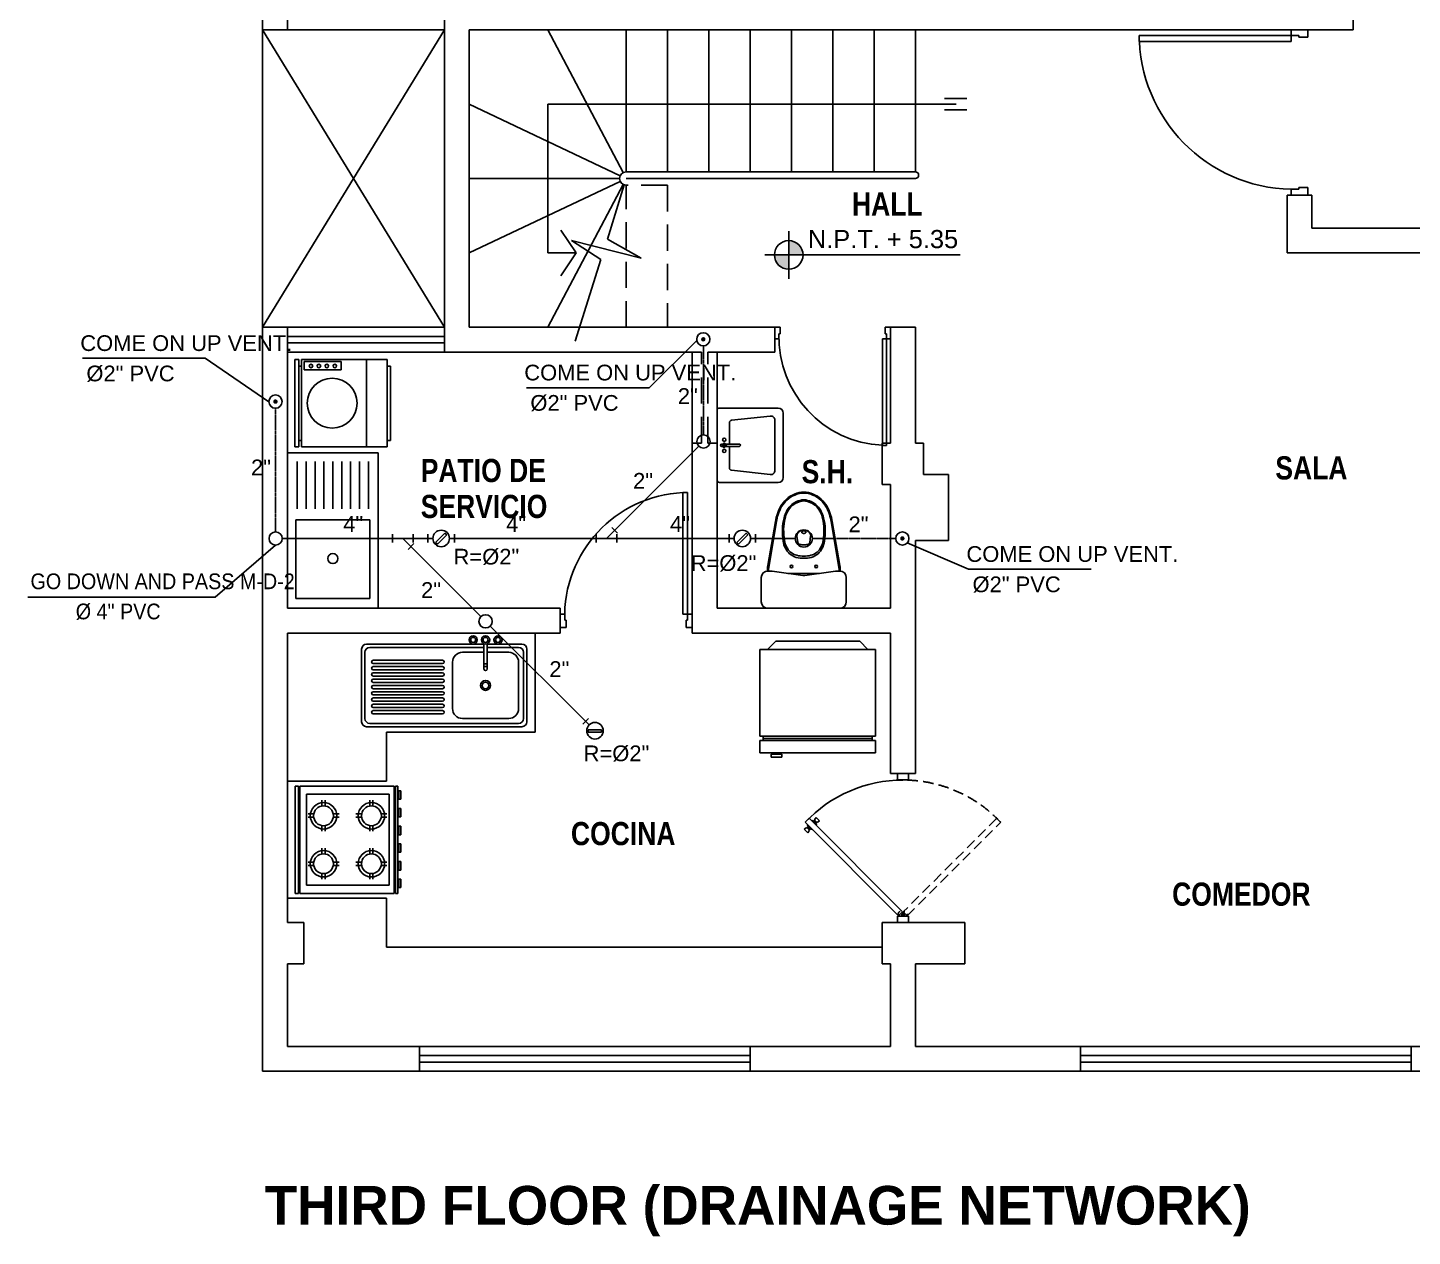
# Model space of a CAD drawing. Header units: millimetres. Extents: x -249630 to 95394, y -188036 to 109963.
# Drawn here: x -206317 to -189559, y -115926 to -101304 of the extents above; entities that cross this region are included whole.
import ezdxf

# ---------------------------------------------------------------- set-up
doc = ezdxf.new("R2010")
doc.units = ezdxf.units.MM
doc.linetypes.add('DASHED2', pattern=[9.525, 6.35, -3.175])
doc.linetypes.add('HIDDEN', pattern=[9.525, 6.35, -3.175])
for name, color, linetype in [('00-DESAGUE', 6, 'Continuous'), ('CASCO', 5, 'Continuous'), ('TITULOS', 180, 'Continuous')]:
    doc.layers.add(name, color=color, linetype=linetype)
doc.styles.add('LEROY 100', font='arial.ttf', dxfattribs={"height": 0.1})
doc.styles.add('NIVEL', font='arial.ttf', dxfattribs={"width": 1.1, "height": 0.15})
doc.styles.add('ST2', font='arial.ttf')
doc.styles.add('SUBTITULOS(E)', font='swisscbi.ttf', dxfattribs={"oblique": 15, "height": 0.2})
doc.styles.add('TITULOS(E)', font='swisscbi.ttf', dxfattribs={"oblique": 15, "height": 0.23})
doc.dimstyles.new('Flechitas', dxfattribs={"dimscale": 0, "dimtxt": 0.1, "dimasz": 0.09, "dimexe": 0.035, "dimexo": 0.02, "dimgap": 0.05, "dimtad": 2, "dimzin": 4, "dimdsep": 46, "dimtxsty": 'LEROY 100', "dimblk": 'ARCHTICK', "dimcen": 0.05, "dimdle": 0.05, "dimclrd": 171, "dimclre": 171, "dimclrt": 7, "dimadec": 0, "dimazin": 0, "dimtfac": 0.466667, "dimtix": 1, "dimtmove": 2, "dimatfit": 3, "dimfxl": 1, "dimtolj": 1, "dimtzin": 1, "dimarcsym": 0})

# ---------------------------------------------------------------- blocks, each defined once
blk = doc.blocks.new('A$C5D300497')
at = {"layer": 'CASCO'}
h = blk.add_hatch(color=256, dxfattribs=at)
h.paths.add_polyline_path([(3.1838, 5.1767), (3.1838, 5.0902), (3.2704, 5.0902, 0.414214)])
h.paths.add_polyline_path([(3.1838, 5.0902), (3.0973, 5.0902, 0.414213), (3.1838, 5.0037)])
for p, q in [((0, 12.7523), (0, 6.4523)), ((0.15, 8.0023), (0.15, 6.4523)), ((1.1, 4.5023), (1.1, 6.6023)), ((6.6, 6.4523), (6.6, 6.6023)), ((1.1, 6.4523), (0, 4.6523)), ((0, 6.4523), (1.1, 4.6523)), ((0, 5.6523), (0, 6.4523)), ((1.25, 4.6523), (1.25, 6.4523)), ((1.25, 6.4523), (6.6, 6.4523)), ((2.1813, 5.5877), (1.725, 6.4523)), ((2.2, 5.5923), (2.2, 6.4523)), ((2.45, 5.5923), (2.45, 6.4523)), ((2.7, 5.5923), (2.7, 6.4523)), ((2.95, 5.5923), (2.95, 6.4523)), ((3.2, 5.5923), (3.2, 6.4523)), ((3.45, 5.5923), (3.45, 6.4523)), ((3.7, 5.5923), (3.7, 6.4523)), ((3.95, 5.5923), (3.95, 6.4523)), ((6.3255, 6.4523), (6.2245, 6.4523)), ((6.2245, 6.4169), (6.2245, 6.4523)), ((6.3255, 6.4068), (6.3255, 6.4523)), ((5.3053, 6.4169), (5.3053, 6.3816)), ((6.2245, 6.4169), (5.3053, 6.4169)), ((5.3053, 6.3816), (6.2245, 6.3816)), ((6.2245, 6.4169), (6.2245, 6.3816)), ((6.2245, 6.4169), (6.2699, 6.4169)), ((6.2699, 6.4068), (6.2699, 6.4169)), ((6.2699, 6.4068), (6.3255, 6.4068)), ((4.2616, 6.0362), (4.1259, 6.0362)), ((2.1639, 5.5694), (1.25, 6.0023)), ((1.725, 5.1023), (1.725, 6.0023)), ((1.725, 6.0023), (4.1977, 6.0023)), ((4.2616, 5.9684), (4.1259, 5.9684)), ((0, 5.4023), (0, 5.6523)), ((2.16, 5.5523), (1.25, 5.5523)), ((2.1639, 5.5352), (1.25, 5.1023)), ((3.95, 5.5923), (2.2, 5.5923)), ((3.95, 5.5523), (2.2, 5.5523)), ((3.95, 5.5523), (2.2, 5.5523)), ((2.1813, 5.5169), (1.725, 4.6523)), ((2.1883, 5.5141), (2.0872, 5.1846)), ((6.2, 5.2523), (6.2, 5.4523)), ((6.2, 5.4523), (6.35, 5.4523)), ((6.2245, 5.4877), (6.2245, 5.4523)), ((6.2245, 5.4877), (6.2699, 5.4877)), ((6.3255, 5.4523), (6.2245, 5.4523)), ((6.2699, 5.4978), (6.3255, 5.4978)), ((6.2699, 5.4978), (6.2699, 5.4877)), ((6.3255, 5.4978), (6.3255, 5.4523)), ((6.35, 5.2523), (6.35, 5.4523)), ((0, 4.6523), (0, 5.4023)), ((1.8971, 5.1023), (1.8046, 5.2408)), ((3.1838, 5.2344), (3.1838, 4.946)), ((6.2, 5.1023), (6.2, 5.2523)), ((7.6, 5.2523), (6.35, 5.2523)), ((2.2905, 5.0701), (1.8692, 5.1772)), ((1.8692, 5.1772), (2.0466, 5.0628)), ((2.0872, 5.1846), (2.2905, 5.0701)), ((1.725, 5.1023), (1.8971, 5.1023)), ((1.8971, 5.1023), (1.8046, 4.9638)), ((2.0466, 5.0628), (1.8914, 4.568)), ((3.0397, 5.0902), (4.2214, 5.0902)), ((7.6, 5.1023), (6.2, 5.1023)), ((0, 4.6523), (0, 0.1523)), ((0.15, 4.6523), (0.15, 2.9523)), ((1.25, 4.6523), (3.1, 4.6523)), ((3.1, 4.5023), (3.1, 4.6523)), ((3.1, 4.6523), (3.1, 4.5816)), ((3.1318, 4.6523), (3.1, 4.6523)), ((3.1318, 4.6134), (3.1247, 4.6134)), ((3.1247, 4.5816), (3.1247, 4.6134)), ((3.1318, 4.6134), (3.1318, 4.6523)), ((3.7682, 4.6134), (3.7682, 4.6523)), ((3.7682, 4.6523), (3.8, 4.6523)), ((3.7682, 4.6134), (3.7753, 4.6134)), ((3.7753, 4.5816), (3.7753, 4.6134)), ((3.8, 3.9523), (3.8, 4.6523)), ((3.95, 4.6523), (3.8, 4.6523)), ((3.8, 4.6523), (3.8, 4.5816)), ((3.95, 3.9523), (3.95, 4.6523)), ((3.1247, 4.5816), (3.1, 4.5816)), ((3.7753, 4.5816), (3.7505, 4.5816)), ((3.7505, 3.9382), (3.7505, 4.5816)), ((3.7753, 4.5816), (3.8, 4.5816)), ((3.7753, 4.5816), (3.7753, 3.9382)), ((1.1, 4.5023), (0.15, 4.5023)), ((0.2183, 4.4576), (0.1943, 4.4576)), ((0.1943, 3.9284), (0.1943, 4.4576)), ((0.2183, 3.9284), (0.2183, 4.4576)), ((0.7543, 4.4576), (0.2343, 4.4576)), ((0.2343, 3.9284), (0.2343, 4.4576)), ((0.4758, 4.4447), (0.2505, 4.4447)), ((0.2505, 4.4447), (0.2505, 4.3943)), ((0.4758, 4.3943), (0.4758, 4.4447)), ((0.6288, 4.4576), (0.6288, 3.9284)), ((0.7543, 3.9284), (0.7543, 4.4576)), ((2.655, 4.5023), (2.6, 4.5023)), ((2.75, 4.5023), (2.695, 4.5023)), ((0.2343, 4.4176), (0.2183, 4.4176)), ((0.2505, 4.3943), (0.4758, 4.3943)), ((0.7743, 4.4176), (0.7543, 4.4176)), ((0.7743, 3.9684), (0.7743, 4.4176)), ((2.75, 4.1486), (2.75, 3.7286)), ((2.765, 4.1636), (3.12, 4.1636)), ((3.0723, 4.1156), (2.8384, 4.09)), ((3.15, 4.1336), (3.15, 3.7436)), ((2.825, 4.0751), (2.825, 3.9461)), ((3.1, 4.0907), (3.1, 3.7865)), ((0.2343, 3.9684), (0.2183, 3.9684)), ((0.7743, 3.9684), (0.7543, 3.9684)), ((2.7939, 3.9536), (2.7789, 3.9386)), ((2.7789, 3.9461), (2.7864, 3.9461)), ((2.7789, 3.9386), (2.8089, 3.9386)), ((2.7789, 3.9386), (2.7939, 3.9236)), ((2.8089, 3.9386), (2.7939, 3.9536)), ((2.7939, 3.9536), (2.7939, 3.9236)), ((2.7939, 3.9236), (2.8089, 3.9386)), ((2.8014, 3.9461), (2.8864, 3.9461)), ((2.8939, 3.9386), (2.8864, 3.9461)), ((2.8939, 3.9386), (2.8864, 3.9311)), ((3.75, 3.7023), (3.75, 3.9523)), ((3.75, 3.9523), (3.8, 3.9523)), ((4, 3.9523), (3.95, 3.9523)), ((4, 3.7623), (4, 3.9523)), ((0.2183, 3.9284), (0.1943, 3.9284)), ((0.7543, 3.9284), (0.2343, 3.9284)), ((2.7789, 3.9311), (2.7864, 3.9311)), ((2.8014, 3.9311), (2.8864, 3.9311)), ((2.825, 3.9311), (2.825, 3.802)), ((3.7753, 3.9382), (3.7505, 3.9382)), ((2.8384, 3.7871), (3.0723, 3.7616)), ((2.765, 3.7136), (3.12, 3.7136)), ((3.8, 3.7023), (3.75, 3.7023)), ((3.8, 2.9523), (3.8, 3.7023)), ((4, 3.7623), (4.15, 3.7623)), ((4.15, 3.7623), (4.15, 3.3623)), ((2.5717, 3.6531), (2.5434, 3.6531)), ((2.5434, 3.6531), (2.5434, 2.9177)), ((2.5717, 2.9177), (2.5717, 3.6531)), ((3.95, 1.9523), (3.95, 3.3623)), ((4.15, 3.3623), (3.95, 3.3623)), ((0.15, 2.9523), (1.8, 2.9523)), ((1.8, 2.8023), (1.8, 2.9523)), ((2.75, 2.9523), (3.8, 2.9523)), ((1.8, 2.8369), (1.8, 2.9177)), ((1.8283, 2.9177), (1.8, 2.9177)), ((1.8283, 2.9177), (1.8283, 2.8813)), ((1.8364, 2.8813), (1.8283, 2.8813)), ((1.8364, 2.8813), (1.8364, 2.8369)), ((2.5717, 2.9177), (2.5434, 2.9177)), ((2.5636, 2.8813), (2.5636, 2.8369)), ((2.5636, 2.8813), (2.5717, 2.8813)), ((2.5717, 2.9177), (2.5717, 2.8813)), ((2.5717, 2.9177), (2.6, 2.9177)), ((2.6, 2.8369), (2.6, 2.9177)), ((0.15, 2.8023), (1.8, 2.8023)), ((0.15, 2.8023), (0.15, 1.0523)), ((1.65, 2.2023), (1.65, 2.8023)), ((1.8364, 2.8369), (1.8, 2.8369)), ((2.5636, 2.8369), (2.6, 2.8369)), ((2.6, 2.8023), (3.8, 2.8023)), ((3.8, 1.9523), (3.8, 2.8023)), ((0.5991, 2.2661), (0.5991, 2.7061)), ((0.6191, 2.2861), (0.6191, 2.6861)), ((0.6291, 2.7361), (1.3391, 2.7361)), ((0.6491, 2.7161), (1.3391, 2.7161)), ((1.3391, 2.6861), (1.2091, 2.6861)), ((1.3391, 2.5861), (1.3391, 2.7382)), ((1.3591, 2.7382), (1.3591, 2.5861)), ((1.3591, 2.7361), (1.5691, 2.7361)), ((1.3591, 2.7161), (1.5491, 2.7161)), ((1.4891, 2.6861), (1.3591, 2.6861)), ((1.5791, 2.6861), (1.5791, 2.2861)), ((1.5991, 2.7061), (1.5991, 2.2661)), ((3.0093, 2.7032), (3.7093, 2.7032)), ((3.0093, 2.1782), (3.0093, 2.7032)), ((3.0557, 2.7032), (3.1051, 2.7532)), ((3.1051, 2.7532), (3.6134, 2.7532)), ((3.6628, 2.7032), (3.6134, 2.7532)), ((3.7093, 2.1782), (3.7093, 2.7032)), ((1.0891, 2.6381), (0.6691, 2.6381)), ((1.0891, 2.6181), (0.6691, 2.6181)), ((1.0891, 2.6001), (0.6691, 2.6001)), ((1.1491, 2.6261), (1.1491, 2.3461)), ((1.3591, 2.6161), (1.3391, 2.6161)), ((1.3591, 2.6011), (1.3391, 2.6011)), ((1.5491, 2.3461), (1.5491, 2.6261)), ((1.0891, 2.5801), (0.6691, 2.5801)), ((1.0891, 2.5621), (0.6691, 2.5621)), ((1.0891, 2.5421), (0.6691, 2.5421)), ((1.0891, 2.5241), (0.6691, 2.5241)), ((1.0891, 2.5041), (0.6691, 2.5041)), ((1.0891, 2.4861), (0.6691, 2.4861)), ((1.0891, 2.4661), (0.6691, 2.4661)), ((1.0891, 2.4481), (0.6691, 2.4481)), ((1.0891, 2.4281), (0.6691, 2.4281)), ((1.0891, 2.4101), (0.6691, 2.4101)), ((1.0891, 2.3901), (0.6691, 2.3901)), ((1.0891, 2.3721), (0.6691, 2.3721)), ((1.0891, 2.3521), (0.6691, 2.3521)), ((1.0891, 2.3341), (0.6691, 2.3341)), ((1.0891, 2.3141), (0.6691, 2.3141)), ((1.2091, 2.2861), (1.4891, 2.2861)), ((1.5691, 2.2361), (0.6291, 2.2361)), ((1.5491, 2.2561), (0.6491, 2.2561)), ((0.75, 2.2023), (1.65, 2.2023)), ((0.75, 1.9059), (0.75, 2.2023)), ((3.0093, 2.1782), (3.7093, 2.1782)), ((3.0095, 2.1532), (3.7095, 2.1532)), ((3.0095, 2.0782), (3.0095, 2.1532)), ((3.0295, 2.1782), (3.0295, 2.1532)), ((3.0295, 2.1657), (3.6895, 2.1657)), ((3.6895, 2.1782), (3.6895, 2.1532)), ((3.7095, 2.0782), (3.7095, 2.1532)), ((3.0095, 2.0782), (3.7095, 2.0782)), ((3.078, 2.0514), (3.078, 2.0709)), ((3.078, 2.0709), (3.1415, 2.0709)), ((3.1415, 2.0514), (3.078, 2.0514)), ((3.1415, 2.0709), (3.1415, 2.0514)), ((3.8, 1.9523), (3.95, 1.9523)), ((3.9085, 1.9523), (3.8415, 1.9523)), ((3.8415, 1.9523), (3.8415, 1.914)), ((3.9085, 1.914), (3.9085, 1.9523)), ((0.75, 1.9059), (0.15, 1.9059)), ((0.1972, 1.2273), (0.1972, 1.8773)), ((0.1972, 1.8773), (0.218, 1.8773)), ((0.218, 1.2273), (0.218, 1.8773)), ((0.2256, 1.2273), (0.2256, 1.8773)), ((0.2256, 1.8773), (0.7953, 1.8773)), ((0.7953, 1.8773), (0.7953, 1.2273)), ((0.8048, 1.8773), (0.8048, 1.2273)), ((0.8048, 1.8773), (0.818, 1.8773)), ((0.818, 1.8773), (0.818, 1.2273)), ((0.8233, 1.8481), (0.8365, 1.8481)), ((0.8233, 1.797), (0.8233, 1.8481)), ((0.8365, 1.8481), (0.8365, 1.797)), ((3.8415, 1.914), (3.8415, 1.914)), ((3.8415, 1.914), (3.8415, 1.914)), ((3.8415, 1.914), (3.9085, 1.914)), ((0.2654, 1.8273), (0.7659, 1.8273)), ((0.2654, 1.2773), (0.2654, 1.8273)), ((0.3578, 1.791), (0.3578, 1.7562)), ((0.3778, 1.7912), (0.3778, 1.7564)), ((0.6478, 1.791), (0.6478, 1.7562)), ((0.6678, 1.7912), (0.6678, 1.7564)), ((0.7659, 1.8273), (0.7659, 1.2773)), ((0.8365, 1.797), (0.8233, 1.797)), ((0.2746, 1.6883), (0.3094, 1.6883)), ((0.2748, 1.7083), (0.3097, 1.7083)), ((0.4274, 1.7083), (0.4622, 1.7083)), ((0.4277, 1.6883), (0.4624, 1.6883)), ((0.5646, 1.6883), (0.5994, 1.6883)), ((0.5648, 1.7083), (0.5997, 1.7083)), ((0.7174, 1.7083), (0.7522, 1.7083)), ((0.7177, 1.6883), (0.7524, 1.6883)), ((0.8233, 1.7421), (0.8365, 1.7421)), ((0.8233, 1.691), (0.8233, 1.7421)), ((0.8365, 1.691), (0.8233, 1.691)), ((0.8365, 1.7421), (0.8365, 1.691)), ((3.3074, 1.6823), (3.2836, 1.658)), ((3.3074, 1.6823), (3.8731, 1.1166)), ((3.3388, 1.6724), (3.3492, 1.6879)), ((3.3492, 1.6879), (3.3707, 1.6663)), ((0.3578, 1.6384), (0.3578, 1.6036)), ((0.3778, 1.6382), (0.3778, 1.6034)), ((0.6478, 1.6384), (0.6478, 1.6036)), ((0.6678, 1.6382), (0.6678, 1.6034)), ((0.8233, 1.6342), (0.8365, 1.6342)), ((0.8233, 1.5831), (0.8233, 1.6342)), ((0.8365, 1.6342), (0.8365, 1.5831)), ((3.2932, 1.6268), (3.2777, 1.6164)), ((3.2777, 1.6164), (3.2993, 1.5949)), ((3.849, 1.0925), (3.2836, 1.658)), ((3.2967, 1.6233), (3.2932, 1.6268)), ((3.2988, 1.6255), (3.2967, 1.6233)), ((3.3062, 1.6138), (3.2967, 1.6233)), ((3.298, 1.6436), (3.2971, 1.6427)), ((3.3255, 1.6143), (3.2971, 1.6427)), ((3.2971, 1.6427), (3.3001, 1.6328)), ((3.2997, 1.6289), (3.2975, 1.6268)), ((3.2988, 1.6255), (3.2975, 1.6268)), ((3.3001, 1.6328), (3.298, 1.6306)), ((3.2997, 1.6289), (3.298, 1.6306)), ((3.3083, 1.616), (3.2988, 1.6255)), ((3.3096, 1.6104), (3.2993, 1.5949)), ((3.3118, 1.6169), (3.2997, 1.6289)), ((3.3156, 1.6173), (3.3001, 1.6328)), ((3.3083, 1.616), (3.3062, 1.6138)), ((3.3062, 1.6138), (3.3096, 1.6104)), ((3.3083, 1.616), (3.3096, 1.6147)), ((3.3118, 1.6169), (3.3096, 1.6147)), ((3.3118, 1.6169), (3.3135, 1.6151)), ((3.3156, 1.6173), (3.3135, 1.6151)), ((3.3255, 1.6143), (3.3156, 1.6173)), ((3.322, 1.6676), (3.3229, 1.6685)), ((3.3513, 1.6401), (3.3229, 1.6685)), ((3.3229, 1.6685), (3.3328, 1.6655)), ((3.3264, 1.6151), (3.3255, 1.6143)), ((3.3328, 1.6655), (3.335, 1.6676)), ((3.3483, 1.65), (3.3328, 1.6655)), ((3.3367, 1.6659), (3.335, 1.6676)), ((3.3363, 1.6534), (3.3363, 1.6534)), ((3.3363, 1.6534), (3.3363, 1.6534)), ((3.3367, 1.6659), (3.3388, 1.6681)), ((3.3487, 1.6538), (3.3367, 1.6659)), ((3.3423, 1.6689), (3.3388, 1.6724)), ((3.3401, 1.6668), (3.3388, 1.6681)), ((3.3401, 1.6668), (3.3423, 1.6689)), ((3.3496, 1.6573), (3.3401, 1.6668)), ((3.3518, 1.6595), (3.3423, 1.6689)), ((3.3483, 1.65), (3.3505, 1.6521)), ((3.3513, 1.6401), (3.3483, 1.65)), ((3.3487, 1.6538), (3.3509, 1.656)), ((3.3487, 1.6538), (3.3505, 1.6521)), ((3.3496, 1.6573), (3.3518, 1.6595)), ((3.3496, 1.6573), (3.3509, 1.656)), ((3.3505, 1.6392), (3.3513, 1.6401)), ((3.3518, 1.6595), (3.3552, 1.656)), ((3.3552, 1.656), (3.3707, 1.6663)), ((0.8365, 1.5831), (0.8233, 1.5831)), ((0.8233, 1.5282), (0.8365, 1.5282)), ((0.8233, 1.4771), (0.8233, 1.5282)), ((0.8365, 1.5282), (0.8365, 1.4771)), ((0.3578, 1.4662), (0.3578, 1.501)), ((0.3778, 1.4664), (0.3778, 1.5012)), ((0.6478, 1.4662), (0.6478, 1.501)), ((0.6678, 1.4664), (0.6678, 1.5012)), ((0.8365, 1.4771), (0.8233, 1.4771)), ((0.2746, 1.4163), (0.3094, 1.4163)), ((0.2748, 1.3963), (0.3097, 1.3963)), ((0.3578, 1.3136), (0.3578, 1.3484)), ((0.3778, 1.3134), (0.3778, 1.3482)), ((0.4274, 1.3963), (0.4622, 1.3963)), ((0.4277, 1.4163), (0.4624, 1.4163)), ((0.5646, 1.4163), (0.5994, 1.4163)), ((0.5648, 1.3963), (0.5997, 1.3963)), ((0.6478, 1.3136), (0.6478, 1.3484)), ((0.6678, 1.3134), (0.6678, 1.3482)), ((0.7174, 1.3963), (0.7522, 1.3963)), ((0.7177, 1.4163), (0.7524, 1.4163)), ((0.8233, 1.4203), (0.8365, 1.4203)), ((0.8233, 1.3692), (0.8233, 1.4203)), ((0.8365, 1.3692), (0.8233, 1.3692)), ((0.8365, 1.4203), (0.8365, 1.3692)), ((0.7659, 1.2773), (0.2654, 1.2773)), ((0.8233, 1.3143), (0.8365, 1.3143)), ((0.8233, 1.2632), (0.8233, 1.3143)), ((0.8365, 1.2632), (0.8233, 1.2632)), ((0.8365, 1.3143), (0.8365, 1.2632)), ((0.75, 1.1987), (0.15, 1.1987)), ((0.1972, 1.2273), (0.218, 1.2273)), ((0.7953, 1.2273), (0.2256, 1.2273)), ((0.75, 0.9023), (0.75, 1.1987)), ((0.8048, 1.2273), (0.818, 1.2273)), ((3.9085, 1.0906), (3.8415, 1.0906)), ((3.8415, 1.0906), (3.8415, 1.0523)), ((3.8731, 1.1166), (3.849, 1.0925)), ((3.9085, 1.0523), (3.9085, 1.0906)), ((0.25, 1.0523), (0.15, 1.0523)), ((0.25, 0.8023), (0.25, 1.0523)), ((3.75, 0.8023), (3.75, 1.0523)), ((3.75, 1.0523), (4.25, 1.0523)), ((3.8415, 1.0523), (3.8415, 1.0523)), ((3.8415, 1.0523), (3.8415, 1.0523)), ((3.8415, 1.0523), (3.9085, 1.0523)), ((4.25, 0.8023), (4.25, 1.0523)), ((3.75, 0.9023), (0.75, 0.9023)), ((0.15, 0.8023), (0.15, 0.3023)), ((0.15, 0.8023), (0.25, 0.8023)), ((3.8, 0.8023), (3.75, 0.8023)), ((3.8, 0.3023), (3.8, 0.8023)), ((3.95, 0.3023), (3.95, 0.8023)), ((3.95, 0.8023), (4.25, 0.8023)), ((0.15, 0.3023), (0.95, 0.3023)), ((0.95, 0.3023), (0.95, 0.1523)), ((2.95, 0.3023), (0.95, 0.3023)), ((2.95, 0.1523), (2.95, 0.3023)), ((2.95, 0.3023), (3.8, 0.3023)), ((3.95, 0.3023), (4.95, 0.3023)), ((6.95, 0.3023), (4.95, 0.3023)), ((4.95, 0.3023), (4.95, 0.1523)), ((6.95, 0.1523), (6.95, 0.3023)), ((6.95, 0.3023), (7.6, 0.3023)), ((0, 0.1523), (0.95, 0.1523)), ((0.95, 0.1523), (2.95, 0.1523)), ((2.95, 0.1523), (4.95, 0.1523)), ((4.95, 0.1523), (6.95, 0.1523)), ((6.95, 0.1523), (7.75, 0.1523))]:
    blk.add_line(p, q, dxfattribs=at)
at = {"layer": 'CASCO', "linetype": 'Continuous'}
for p, q in [((0, 6.4523), (0.15, 6.4523)), ((1.1, 6.4523), (0.15, 6.4523)), ((0, 4.6523), (0.15, 4.6523)), ((0.15, 4.6523), (1.1, 4.6523)), ((1.1, 4.5023), (2.6, 4.5023)), ((2.6, 2.8023), (2.6, 4.5023)), ((2.75, 2.9523), (2.75, 4.5023)), ((2.75, 4.5023), (3.1, 4.5023))]:
    blk.add_line(p, q, dxfattribs=at)
at = {"layer": 'CASCO', "linetype": 'DASHED2', "ltscale": 0.025}
for p, q in [((2.2, 4.6523), (2.2, 5.5123)), ((2.45, 5.5123), (2.2, 5.5123)), ((2.45, 5.5123), (2.45, 4.6523)), ((2.655, 3.9523), (2.655, 4.5023)), ((2.695, 3.9523), (2.695, 4.5023)), ((2.655, 3.9523), (2.6, 3.9523)), ((2.75, 3.9523), (2.695, 3.9523))]:
    blk.add_line(p, q, dxfattribs=at)
at = {"layer": 'CASCO', "linetype": 'Continuous', "ltscale": 0.0025}
for p, q in [((1.1, 4.5973), (0.15, 4.5973)), ((1.1, 4.5573), (0.15, 4.5573)), ((2.95, 0.2473), (0.95, 0.2473)), ((2.95, 0.2073), (0.95, 0.2073)), ((6.95, 0.2473), (4.95, 0.2473)), ((6.95, 0.2073), (4.95, 0.2073))]:
    blk.add_line(p, q, dxfattribs=at)
at = {"layer": 'CASCO', "ltscale": 0.5}
for p, q in [((0.15, 3.8935), (0.7, 3.8935)), ((0.7, 3.8935), (0.7, 2.9523)), ((0.2099, 3.5534), (0.2099, 3.8399)), ((0.2637, 3.5534), (0.2637, 3.8399)), ((0.3174, 3.5534), (0.3174, 3.8399)), ((0.3712, 3.5534), (0.3712, 3.8399)), ((0.425, 3.5534), (0.425, 3.8399)), ((0.4787, 3.5534), (0.4787, 3.8399)), ((0.5325, 3.5534), (0.5325, 3.8399)), ((0.5863, 3.5534), (0.5863, 3.8399)), ((0.64, 3.5534), (0.64, 3.8399)), ((0.6486, 3.4877), (0.2013, 3.4877)), ((0.2013, 3.4877), (0.2013, 3.0125)), ((0.6486, 3.0125), (0.6486, 3.4877)), ((0.2013, 3.0125), (0.6486, 3.0125))]:
    blk.add_line(p, q, dxfattribs=at)
at = {"layer": 'CASCO', "ltscale": 0.8}
for p, q in [((3.1034, 3.4782), (3.0573, 3.2111)), ((3.0587, 3.1779), (3.1092, 3.4765)), ((3.4915, 3.1779), (3.441, 3.4765)), ((3.4468, 3.4782), (3.4929, 3.2111)), ((3.2388, 3.3513), (3.2337, 3.3889)), ((3.2751, 3.4308), (3.2751, 3.4308)), ((3.2751, 3.4308), (3.2751, 3.4308)), ((3.2751, 3.4308), (3.2751, 3.4308)), ((3.2751, 3.4308), (3.2751, 3.4308)), ((3.2751, 3.4308), (3.2751, 3.4308)), ((3.2751, 3.4308), (3.2751, 3.4308)), ((3.2751, 3.4308), (3.2751, 3.4308)), ((3.2751, 3.4308), (3.2751, 3.4308)), ((3.3114, 3.3513), (3.3165, 3.3889)), ((3.0178, 2.9923), (3.0178, 3.1379)), ((3.0578, 3.1779), (3.0828, 3.1779)), ((3.2693, 3.1506), (3.0828, 3.1779)), ((3.1793, 3.1638), (3.2751, 3.1638)), ((3.3708, 3.1638), (3.2751, 3.1638)), ((3.4672, 3.1779), (3.2809, 3.1506)), ((3.4672, 3.1779), (3.4922, 3.1779)), ((3.5322, 2.9923), (3.5322, 3.1379)), ((3.0578, 2.9523), (3.4922, 2.9523))]:
    blk.add_line(p, q, dxfattribs=at)
at = {"layer": 'CASCO', "linetype": 'DASHED2', "ltscale": 0.01}
for p, q in [((4.4426, 1.6823), (3.8769, 1.1166)), ((3.901, 1.0925), (4.4664, 1.658)), ((3.868, 1.0906), (3.868, 1.1026)), ((3.868, 1.1026), (3.882, 1.1026)), ((3.882, 1.0906), (3.868, 1.0906)), ((3.8769, 1.1166), (3.901, 1.0925)), ((3.882, 1.1026), (3.882, 1.0906))]:
    blk.add_line(p, q, dxfattribs=at)
at = {"layer": 'CASCO'}
for centre, radius in [((3.1838, 5.0902), 0.0865), ((0.2924, 4.4186), 0.0107), ((0.3405, 4.4186), 0.0107), ((0.3887, 4.4186), 0.0107), ((0.4368, 4.4186), 0.0107), ((0.4204, 4.193), 0.1509), ((2.7939, 3.9722), 0.01), ((2.7939, 3.9049), 0.01), ((1.2741, 2.7611), 0.025), ((1.2741, 2.7611), 0.015), ((1.3491, 2.7611), 0.025), ((1.3491, 2.7611), 0.015), ((1.4241, 2.7611), 0.025), ((1.4241, 2.7611), 0.015), ((1.3491, 2.4861), 0.03), ((1.3491, 2.4861), 0.02), ((0.3685, 1.6973), 0.08), ((0.6585, 1.6973), 0.08), ((0.3685, 1.6973), 0.0599), ((0.6585, 1.6973), 0.0599), ((0.3685, 1.4073), 0.08), ((0.3685, 1.4073), 0.0599), ((0.6585, 1.4073), 0.08), ((0.6585, 1.4073), 0.0599)]:
    blk.add_circle(centre, radius, dxfattribs=at)
at = {"layer": 'CASCO', "ltscale": 0.5}
blk.add_circle((0.425, 3.2531), 0.0302, dxfattribs=at)
at = {"layer": 'CASCO', "ltscale": 0.8}
for centre in [(3.2001, 3.2058), (3.3501, 3.2058)]:
    blk.add_circle(centre, 0.008, dxfattribs=at)
at = {"layer": 'CASCO', "linetype": 'DASHED2', "ltscale": 0.01}
for centre in [(3.861, 1.1046), (3.889, 1.1046)]:
    blk.add_circle(centre, 0.014, dxfattribs=at)
at = {"layer": 'CASCO'}
for centre, radius, start, end in [((6.2429, 6.4252), 0.9379, 182.66502, 271.65204), ((2.2, 5.5523), 0.04, 90, 270), ((3.95, 5.5723), 0.02, 270, 90), ((3.781, 4.5945), 0.6566, 178.34796, 267.33498), ((2.765, 4.1486), 0.015, 90, 180), ((3.075, 4.0907), 0.025, 0, 96.22583), ((3.12, 4.1336), 0.03, 0, 90), ((2.84, 4.0751), 0.015, 96.22583, 180), ((2.7789, 3.9386), 0.0075, 90, 270), ((2.84, 3.802), 0.015, 180, 263.77417), ((3.075, 3.7865), 0.025, 263.77417, 0), ((2.765, 3.7286), 0.015, 180, 270), ((3.12, 3.7436), 0.03, 270, 0), ((2.5783, 2.903), 0.7504, 92.66502, 181.65204), ((0.6291, 2.7061), 0.03, 90, 180), ((0.6491, 2.6861), 0.03, 90, 180), ((1.2091, 2.6261), 0.06, 90, 180), ((1.4891, 2.6261), 0.06, 0, 90), ((1.5491, 2.6861), 0.03, 0, 90), ((1.5691, 2.7061), 0.03, 0, 90), ((0.6691, 2.6281), 0.01, 90, 270), ((0.6691, 2.5901), 0.01, 90, 270), ((1.0891, 2.6281), 0.01, 270, 90), ((1.0891, 2.5901), 0.01, 270, 90), ((0.6691, 2.5521), 0.01, 90, 270), ((0.6691, 2.5141), 0.01, 90, 270), ((1.0891, 2.5521), 0.01, 270, 90), ((1.0891, 2.5141), 0.01, 270, 90), ((1.3491, 2.5861), 0.01, 180, 0), ((0.6691, 2.4761), 0.01, 90, 270), ((0.6691, 2.4381), 0.01, 90, 270), ((1.0891, 2.4761), 0.01, 270, 90), ((1.0891, 2.4381), 0.01, 270, 90), ((0.6691, 2.4001), 0.01, 90, 270), ((0.6691, 2.3621), 0.01, 90, 270), ((1.0891, 2.4001), 0.01, 270, 90), ((1.0891, 2.3621), 0.01, 270, 90), ((0.6291, 2.2661), 0.03, 180, 270), ((0.6491, 2.2861), 0.03, 180, 270), ((0.6691, 2.3241), 0.01, 90, 270), ((1.0891, 2.3241), 0.01, 270, 90), ((1.2091, 2.3461), 0.06, 180, 270), ((1.4891, 2.3461), 0.06, 270, 0), ((1.5491, 2.2861), 0.03, 270, 0), ((1.5691, 2.2661), 0.03, 270, 0), ((3.8731, 1.1055), 0.8079, 89.86481, 136.86078)]:
    blk.add_arc(centre, radius, start, end, dxfattribs=at)
at = {"layer": 'CASCO', "ltscale": 0.8}
for centre, radius, start, end in [((3.3118, 3.4633), 0.2058, 133.50698, 163.07303), ((3.3115, 3.4636), 0.1997, 133.88731, 163.4946), ((3.2814, 3.4911), 0.1648, 92.19359, 132.47275), ((3.2814, 3.4906), 0.1593, 92.25226, 132.82542), ((3.281, 3.4872), 0.1217, 92.75996, 135.88582), ((3.2688, 3.4911), 0.1648, 47.52725, 87.80641), ((3.2688, 3.4906), 0.1593, 47.17458, 87.74774), ((3.2692, 3.4872), 0.1217, 44.11418, 87.24004), ((3.2387, 3.4636), 0.1997, 16.5054, 46.11269), ((3.2384, 3.4633), 0.2058, 16.92697, 46.49302), ((3.395, 3.4279), 0.2959, 161.1915, 170.20707), ((3.3974, 3.4279), 0.2923, 161.56775, 170.41516), ((3.3088, 3.4652), 0.157, 137.16924, 167.2746), ((3.3081, 3.4655), 0.1497, 137.88446, 168.13335), ((3.2809, 3.4865), 0.1154, 92.87146, 136.55769), ((3.2693, 3.4865), 0.1154, 43.44231, 87.12854), ((3.2421, 3.4655), 0.1497, 11.86665, 42.11554), ((3.2414, 3.4652), 0.157, 12.7254, 42.83076), ((3.1528, 3.4279), 0.2923, 9.58484, 18.43225), ((3.1552, 3.4279), 0.2959, 9.79293, 18.8085), ((3.4254, 3.4275), 0.2793, 165.00709, 179.33313), ((3.4338, 3.4274), 0.2808, 165.80668, 179.31813), ((3.1164, 3.4274), 0.2808, 0.68187, 14.19332), ((3.1248, 3.4275), 0.2793, 0.66687, 14.99291), ((3.5743, 3.4202), 0.4284, 178.58212, 188.24127), ((3.2815, 3.3765), 0.1323, 187.70496, 225.69817), ((3.64, 3.4335), 0.487, 180.32393, 188.29501), ((3.28, 3.3798), 0.1229, 187.7071, 225.99303), ((3.2584, 3.3923), 0.025, 143.81677, 187.76517), ((3.2751, 3.3801), 0.0456, 90, 143.81677), ((3.2686, 3.4128), 0.00553, 148.34524, 180), ((3.2686, 3.4128), 0.00553, 180, 211.65476), ((3.2717, 3.4109), 0.00917, 123.89537, 148.34524), ((3.2717, 3.4147), 0.00917, 211.65476, 236.10463), ((3.2738, 3.4078), 0.0128, 105.55143, 123.89537), ((3.2738, 3.4177), 0.0128, 236.10463, 254.44857), ((3.2751, 3.403), 0.0178, 90, 105.55143), ((3.2751, 3.4225), 0.0178, 254.44857, 270), ((3.2751, 3.3801), 0.0456, 36.18323, 90), ((3.2751, 3.403), 0.0178, 74.44857, 90), ((3.2751, 3.4225), 0.0178, 270, 285.55143), ((3.2764, 3.4078), 0.0128, 56.10463, 74.44857), ((3.2764, 3.4177), 0.0128, 285.55143, 303.89537), ((3.2785, 3.4109), 0.00917, 31.65476, 56.10463), ((3.2785, 3.4147), 0.00917, 303.89537, 328.34524), ((3.2816, 3.4128), 0.00553, 360, 31.65476), ((3.2816, 3.4128), 0.00553, 328.34524, 360), ((3.2918, 3.3923), 0.025, 352.23483, 36.18323), ((3.2702, 3.3798), 0.1229, 314.00697, 352.2929), ((3.2687, 3.3765), 0.1323, 314.30183, 352.29504), ((2.9101, 3.4335), 0.487, 351.70499, 359.67607), ((2.9759, 3.4202), 0.4284, 351.75873, 1.41788), ((3.2693, 3.3865), 0.1319, 232.55398, 272.53338), ((3.2718, 3.4058), 0.1381, 235.99581, 271.36477), ((3.2537, 3.3534), 0.015, 187.76517, 256.23039), ((3.2751, 3.4409), 0.1051, 256.23039, 270), ((3.2751, 3.4409), 0.1051, 270, 283.76961), ((3.2784, 3.4058), 0.1381, 268.63523, 304.00419), ((3.2809, 3.3865), 0.1319, 267.46662, 307.44602), ((3.2965, 3.3534), 0.015, 283.76961, 352.23483), ((3.2051, 3.1855), 0.15, 170.20707, 182.96111), ((3.3451, 3.1855), 0.15, 357.03403, 9.79293), ((3.0578, 3.1379), 0.04, 90, 180), ((3.2751, 3.1902), 0.04, 261.68584, 278.32242), ((3.4922, 3.1379), 0.04, 0, 90), ((3.0578, 2.9923), 0.04, 180, 270), ((3.4922, 2.9923), 0.04, 270, 0)]:
    blk.add_arc(centre, radius, start, end, dxfattribs=at)
at = {"layer": 'CASCO', "linetype": 'DASHED2', "ltscale": 0.01}
blk.add_arc((3.8769, 1.1055), 0.8079, 43.13922, 90.13519, dxfattribs=at)
at = {"layer": 'CASCO', "linetype": 'ByBlock'}
for s, height, style, p in [('HALL', 0.14, 'SUBTITULOS(E)', (3.5667, 5.328)), ('N.P.T. + 5.35', 0.11, 'NIVEL', (3.2997, 5.131)), ('PATIO DE', 0.14, 'SUBTITULOS(E)', (0.9568, 3.7161)), ('SALA', 0.14, 'SUBTITULOS(E)', (6.1286, 3.7319)), ('S.H.', 0.14, 'SUBTITULOS(E)', (3.2618, 3.709)), ('SERVICIO', 0.14, 'SUBTITULOS(E)', (0.9568, 3.4988)), ('COCINA', 0.14, 'SUBTITULOS(E)', (1.8659, 1.5196)), ('COMEDOR', 0.14, 'SUBTITULOS(E)', (5.5042, 1.1534))]:
    blk.add_text(s, height=height, dxfattribs=dict(at, style=style)).set_placement(p)
blk = doc.blocks.new('2')
at = {"color": 4}
blk.add_circle((0, 0), 0.04, dxfattribs=at)
blk = doc.blocks.new('pp')
at = {"linetype": 'Continuous', "const_width": 0.0133}
blk.add_lwpolyline([(-0.0066, 0, 1), (0.0066, 0, 1)], format="xyb", close=True, dxfattribs=at)
blk = doc.blocks.new('_ArchTick')
at = {"color": 0, "linetype": 'ByBlock', "const_width": 0.15}
blk.add_lwpolyline([(-0.5, -0.5), (0.5, 0.5)], dxfattribs=at)
blk = doc.blocks.new('RR')
at = {"color": 1}
for p, q in [((-0.0336, -0.0216), (0.023, 0.035)), ((0.0336, 0.0244), (-0.023, -0.0322)), ((0.023, 0.035), (0.0336, 0.0244)), ((-0.023, -0.0322), (-0.0336, -0.0216))]:
    blk.add_line(p, q, dxfattribs=at)
at = {"color": 4}
blk.add_circle((0, 0), 0.05, dxfattribs=at)
blk = doc.blocks.new('R')
at = {"color": 3}
for p, q in [((-0.08, 0.025), (-0.08, -0.025)), ((0.08, 0.025), (0.08, -0.025))]:
    blk.add_line(p, q, dxfattribs=at)
blk.add_blockref('RR', (0, 0))
blk = doc.blocks.new('4')
at = {"color": 4}
blk.add_circle((0, 0), 0.052, dxfattribs=at)
blk = doc.blocks.new('22')
at = {"color": 3, "style": 'ST2'}
blk.add_text(' 2"', height=0.095, dxfattribs=at).set_placement((-0.1191, 0.0517))
blk = doc.blocks.new('44')
at = {"color": 3, "style": 'ST2'}
blk.add_text(' 4"', height=0.095, dxfattribs=at).set_placement((-0.1116, 0.0517))
blk = doc.blocks.new('Y')
at = {"color": 3}
for p, q in [((-0.0625, -0.025), (-0.0625, 0.0249)), ((0.0625, -0.025), (0.0625, 0.0249)), ((0.0673, -0.0315), (0.0321, -0.067))]:
    blk.add_line(p, q, dxfattribs=at)
at = {"color": 2}
for q in [(-0.0625, 0), (-0.0625, 0), (-0.0625, 0), (-0.0625, 0), (0.0625, 0), (0.0495, -0.0495), (0.0625, 0), (0.0625, 0), (0.0625, 0)]:
    blk.add_line((0, 0), q, dxfattribs=at)
blk = doc.blocks.new('RRR')
at = {"color": 3, "style": 'ST2'}
blk.add_text('R=%%c2"', height=0.095, dxfattribs=at).set_placement((0.013, 0.0582))

msp = doc.modelspace()

# ---------------------------------------------------------------- linework, layer by layer
at = {"color": 3}
msp.add_line((-199600.054, -109731.466), (-199529.339, -109660.759), dxfattribs=at)
at = {"layer": '00-DESAGUE', "color": 3, "linetype": 'HIDDEN', "ltscale": 0.25}
for p, q in [((-198138.104, -106229.48), (-198138.104, -105153.634)), ((-203316.406, -107402.794), (-203316.406, -105906.926))]:
    msp.add_line(p, q, dxfattribs=at)
at = {"layer": '00-DESAGUE', "color": 4}
for p, q in [((-198194.672, -106366.049), (-199311.417, -107482.794)), ((-200831.808, -108429.028), (-201778.042, -107482.794)), ((-199522.283, -109738.552), (-200718.67, -108542.165))]:
    msp.add_line(p, q, dxfattribs=at)
at = {"layer": '00-DESAGUE'}
for points in [[(-203236.406, -107482.794), (-201412.776, -107482.794)], [(-201212.776, -107482.794), (-197768.249, -107482.794)], [(-197568.249, -107482.794), (-197027.85, -107482.794)]]:
    msp.add_lwpolyline(points, dxfattribs=at)
at = {"layer": '00-DESAGUE', "color": 3, "linetype": 'HIDDEN', "ltscale": 0.25}
msp.add_lwpolyline([(-196819.85, -107482.794), (-195810.804, -107482.794)], dxfattribs=at)

# ---------------------------------------------------------------- block references
at = {"yscale": 2000, "zscale": 2000}
for name, p, xscale, rotation in [('2', (-198140.16, -105073.661), -2000, 270), ('pp', (-198140.16, -105073.661), -2000, 270), ('2', (-203318.462, -105826.952), -2000, 270), ('pp', (-203318.462, -105826.952), -2000, 270), ('2', (-198138.104, -106309.48), 2000, 270), ('2', (-203316.406, -107482.794), -2000, 270), ('R', (-201312.776, -107482.794), 2000, 180), ('Y', (-199311.417, -107482.794), -2000, 180), ('R', (-197668.249, -107482.794), 2000, 180), ('4', (-196923.85, -107482.794), 2000, 270), ('2', (-195730.804, -107482.794), 2000, 270), ('pp', (-195730.804, -107482.794), 2000, 270), ('2', (-200775.239, -108485.596), -2000, 270), ('RR', (-199451.566, -109809.256), 2000, 134.9967454009225)]:
    msp.add_blockref(name, p, dxfattribs=dict(at, xscale=xscale, rotation=rotation))
at = {"xscale": 2000, "yscale": 2000, "zscale": 2000}
for name, p in [('22', (-198283.773, -105958.293)), ('22', (-203450.166, -106821.835)), ('22', (-198825.934, -106984.066)), ('44', (-202348.869, -107506.223)), ('44', (-200376.201, -107506.223)), ('44', (-198393.895, -107506.223)), ('22', (-196217.906, -107510.451)), ('Y', (-201778.042, -107482.794)), ('RRR', (-201188.784, -107914.393)), ('RRR', (-198318.87, -107992.123)), ('22', (-201391.755, -108305.215)), ('22', (-199838.923, -109261.602)), ('RRR', (-199614.57, -110293.854))]:
    msp.add_blockref(name, p, dxfattribs=at)
at = {"layer": 'CASCO', "xscale": 2000, "yscale": 2000, "zscale": 2000}
msp.add_blockref('A$C5D300497', (-203473.801, -114232.777), dxfattribs=at)

# ---------------------------------------------------------------- texts
at = {"color": 191, "style": 'ST2'}
for s, p in [('COME ON UP VENT. ', (-205680.828, -105214.78)), (' %%c2" PVC', (-205680.828, -105581.742)), ('COME ON UP VENT. ', (-200307.049, -105570.83)), (' %%c2" PVC', (-200307.049, -105937.792)), ('COME ON UP VENT. ', (-194955.442, -107766.003)), (' %%c2" PVC', (-194955.442, -108132.964))]:
    msp.add_text(s, height=190, dxfattribs=at).set_placement(p)
at = {"color": 30, "style": 'ST2', "width": 0.9}
for s, p in [(' GO DOWN AND PASS M-D-2', (-206350.003, -108096.485)), ('%%C 4" PVC', (-205735.682, -108461.105))]:
    msp.add_text(s, height=190, dxfattribs=at).set_placement(p)
at = {"layer": 'TITULOS', "linetype": 'ByBlock', "style": 'TITULOS(E)', "width": 1.2}
msp.add_text('THIRD FLOOR (DRAINAGE NETWORK)', height=468, dxfattribs=at).set_placement((-203448.28, -115784.435))

# ---------------------------------------------------------------- leaders
for points in [[(-198218.937, -105087.592), (-198795.658, -105659.635), (-200280.662, -105659.635)], [(-203398.462, -105829.992), (-204169.436, -105303.585), (-205654.44, -105303.585)], [(-203316.406, -107562.794), (-204047.249, -108194.273), (-206317.388, -108194.273)], [(-195672.36, -107537.423), (-194929.055, -107854.808), (-193444.051, -107854.808)]]:
    msp.add_leader(points, dimstyle='Flechitas', override={"dimscale": 1, "dimtad": 0})

doc.saveas('drawing.dxf')
